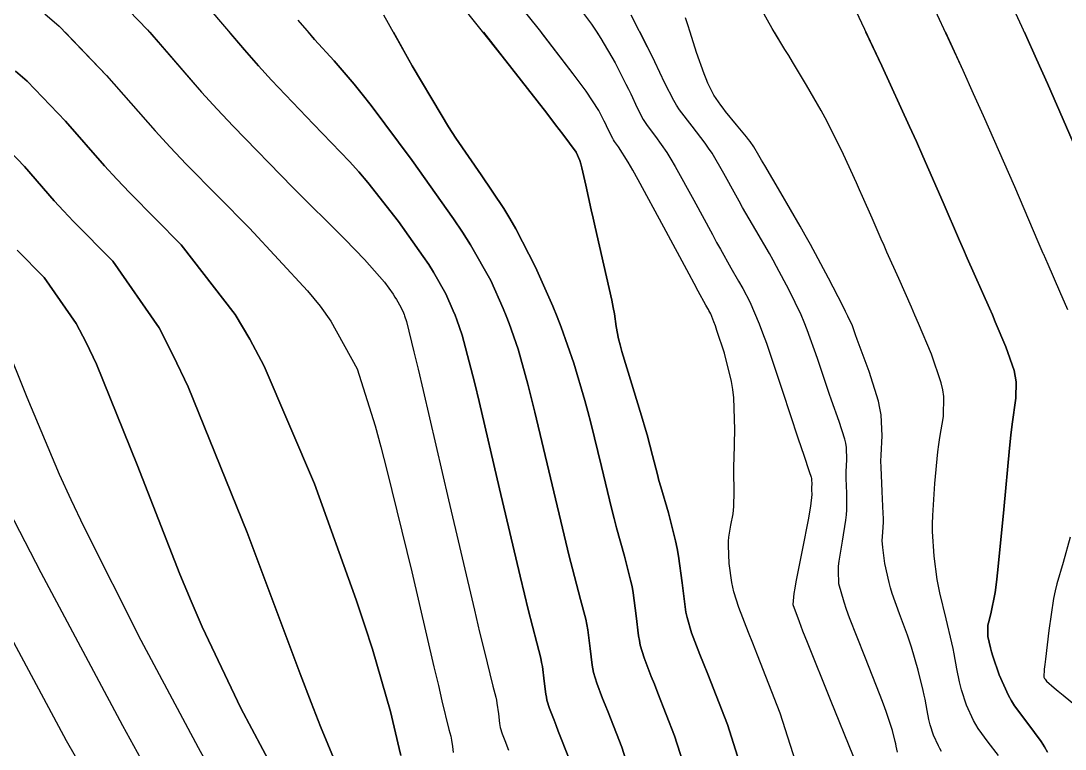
# Model space of a CAD drawing. Header units: metres. Extents: x 837117 to 838477, y 1189012 to 1191015.
# Drawn here: x 838005.33 to 838048.31, y 1189242.1 to 1189272.06 of the extents above; entities that cross this region are included whole.
import ezdxf

# ---------------------------------------------------------------- set-up
doc = ezdxf.new("R2010")
doc.units = ezdxf.units.M
doc.header["$LTSCALE"] = 0.3
doc.layers.add('COTAS 10', color=1, linetype='Continuous')
doc.layers.add('COTAS INT', color=252, linetype='Continuous')

msp = doc.modelspace()

# ---------------------------------------------------------------- linework, layer by layer
at = {"layer": 'COTAS 10'}
for points, elevation in [([(838049.152, 1189265.89), (838047.591, 1189269.478), (838047.142, 1189270.486), (838046.687, 1189271.499), (838044.984, 1189275.21)], 1870), ([(838016.736, 1189272.085), (838017.098, 1189271.664), (838017.419, 1189271.296), (838018.23, 1189270.415), (838019.052, 1189269.463), (838019.378, 1189269.05), (838019.748, 1189268.573), (838021.44, 1189266.31), (838023.136, 1189263.921), (838023.507, 1189263.364), (838023.836, 1189262.852), (838024.669, 1189261.379), (838025.18, 1189260.229), (838025.306, 1189259.921), (838025.424, 1189259.617), (838025.796, 1189258.553), (838026.2, 1189257.113), (838026.339, 1189256.571), (838026.491, 1189255.967), (838027.136, 1189253.267), (838027.764, 1189250.609), (838027.905, 1189250.032), (838028.032, 1189249.523), (838028.37, 1189248.256), (838028.58, 1189247.449), (838028.626, 1189247.23), (838028.666, 1189247.012), (838028.768, 1189246.242), (838028.85, 1189245.561), (838028.878, 1189245.4), (838028.908, 1189245.251), (838029.033, 1189244.813), (838029.278, 1189244.19), (838029.382, 1189243.924), (838029.502, 1189243.618), (838030.069, 1189242.177), (838030.648, 1189240.351)], 1850), ([(838041.41, 1189241.973), (838041.364, 1189242.222), (838041.344, 1189242.314), (838041.321, 1189242.415), (838041.209, 1189242.864), (838040.953, 1189243.643), (838040.839, 1189243.953), (838040.706, 1189244.303), (838040.07, 1189245.909), (838039.445, 1189247.505), (838039.319, 1189247.85), (838039.214, 1189248.153), (838039.004, 1189248.894), (838038.98, 1189249.448), (838038.992, 1189249.633), (838039.011, 1189249.831), (838039.147, 1189250.657), (838039.29, 1189251.516), (838039.313, 1189251.734), (838039.33, 1189251.944), (838039.332, 1189252.633), (838039.306, 1189253.23), (838039.305, 1189253.382), (838039.306, 1189253.528), (838039.333, 1189254.006), (838039.31, 1189254.515), (838039.281, 1189254.681), (838039.241, 1189254.857), (838039.013, 1189255.58), (838038.698, 1189256.459), (838038.603, 1189256.733), (838038.505, 1189257.021), (838038.121, 1189258.169), (838037.696, 1189259.352), (838037.572, 1189259.662), (838037.444, 1189259.963), (838036.957, 1189260.986), (838036.438, 1189261.955), (838036.29, 1189262.222), (838036.141, 1189262.489), (838035.587, 1189263.447), (838035.04, 1189264.386), (838034.896, 1189264.64), (838034.754, 1189264.892), (838034.267, 1189265.781), (838033.782, 1189266.611), (838033.641, 1189266.826), (838033.498, 1189267.034), (838032.957, 1189267.734), (838032.446, 1189268.405), (838032.321, 1189268.596), (838032.203, 1189268.789), (838031.835, 1189269.502), (838031.428, 1189270.374), (838031.286, 1189270.666), (838031.13, 1189270.98), (838030.457, 1189272.298)], 1860), ([(838030.648, 1189240.351), (838030.069, 1189242.177), (838029.502, 1189243.618), (838029.382, 1189243.924), (838029.278, 1189244.19), (838029.033, 1189244.813), (838028.908, 1189245.251), (838028.878, 1189245.4), (838028.85, 1189245.561), (838028.768, 1189246.242), (838028.666, 1189247.012), (838028.626, 1189247.23), (838028.58, 1189247.449), (838028.37, 1189248.256), (838028.032, 1189249.523), (838027.905, 1189250.032), (838027.764, 1189250.609), (838027.136, 1189253.267), (838026.491, 1189255.967), (838026.339, 1189256.571), (838026.2, 1189257.113), (838025.796, 1189258.553), (838025.424, 1189259.617), (838025.306, 1189259.921), (838025.18, 1189260.229), (838024.669, 1189261.379), (838023.836, 1189262.852), (838023.507, 1189263.364), (838023.136, 1189263.921), (838021.44, 1189266.31), (838019.748, 1189268.573), (838019.378, 1189269.05), (838019.052, 1189269.463), (838018.23, 1189270.415), (838017.419, 1189271.296), (838017.164, 1189271.589)], 1850), ([(838041.41, 1189241.973), (838041.364, 1189242.222), (838041.344, 1189242.314), (838041.321, 1189242.415), (838041.209, 1189242.864), (838040.953, 1189243.643), (838040.839, 1189243.953), (838040.706, 1189244.303), (838040.07, 1189245.909), (838039.445, 1189247.505), (838039.319, 1189247.85), (838039.214, 1189248.153), (838039.004, 1189248.894), (838038.98, 1189249.448), (838038.992, 1189249.633), (838039.011, 1189249.831), (838039.147, 1189250.657), (838039.29, 1189251.516), (838039.313, 1189251.734), (838039.33, 1189251.944), (838039.332, 1189252.633), (838039.306, 1189253.23), (838039.305, 1189253.382), (838039.306, 1189253.528), (838039.333, 1189254.006), (838039.31, 1189254.515), (838039.281, 1189254.681), (838039.241, 1189254.857), (838039.013, 1189255.58), (838038.698, 1189256.459), (838038.603, 1189256.733), (838038.505, 1189257.021), (838038.121, 1189258.169), (838037.696, 1189259.352), (838037.572, 1189259.662), (838037.444, 1189259.963), (838036.957, 1189260.986), (838036.438, 1189261.955), (838036.29, 1189262.222), (838036.141, 1189262.489), (838035.587, 1189263.447), (838035.04, 1189264.386), (838034.896, 1189264.64), (838034.754, 1189264.892), (838034.267, 1189265.781), (838033.782, 1189266.611), (838033.641, 1189266.826), (838033.498, 1189267.034), (838032.957, 1189267.734), (838032.446, 1189268.405), (838032.321, 1189268.596), (838032.203, 1189268.789), (838031.835, 1189269.502), (838031.428, 1189270.374), (838031.286, 1189270.666), (838031.13, 1189270.98), (838030.819, 1189271.589)], 1860), ([(838046.646, 1189271.589), (838046.687, 1189271.499), (838047.142, 1189270.486), (838047.591, 1189269.478), (838049.152, 1189265.89)], 1870), ([(838018.5, 1189241.014), (838017.658, 1189243.03), (838017.274, 1189244.021), (838016.824, 1189245.199), (838014.652, 1189251.014), (838012.22, 1189257.008), (838011.606, 1189258.298), (838011.018, 1189259.429), (838009.111, 1189262.179), (838007.495, 1189263.813), (838007.091, 1189264.24), (838006.706, 1189264.655), (838005.474, 1189266.064), (838004.271, 1189267.316)], 1840), ([(838004.271, 1189267.316), (838005.474, 1189266.064), (838006.706, 1189264.655), (838007.091, 1189264.24), (838007.495, 1189263.813), (838009.111, 1189262.179), (838011.018, 1189259.429), (838011.606, 1189258.298), (838012.22, 1189257.008), (838014.652, 1189251.014), (838016.824, 1189245.199), (838017.274, 1189244.021), (838017.658, 1189243.03), (838018.5, 1189241.014)], 1840)]:
    msp.add_lwpolyline(points, dxfattribs=dict(at, elevation=elevation))
at = {"layer": 'COTAS INT'}
for points, elevation in [([(838008.231, 1189274.101), (838010.55, 1189271.688), (838012.767, 1189269.128), (838013.409, 1189268.424), (838014.064, 1189267.723), (838016.528, 1189265.212), (838018.654, 1189263.095), (838019.095, 1189262.643), (838019.472, 1189262.25), (838020.299, 1189261.312), (838020.652, 1189260.815), (838020.729, 1189260.699), (838020.798, 1189260.593), (838020.971, 1189260.287), (838021.077, 1189260.048), (838021.103, 1189259.984), (838021.128, 1189259.92), (838021.205, 1189259.699), (838021.512, 1189258.442), (838021.681, 1189257.726), (838021.887, 1189256.85), (838022.936, 1189252.356), (838023.999, 1189247.814), (838024.214, 1189246.907), (838024.395, 1189246.152), (838024.759, 1189244.694), (838024.878, 1189244.235), (838024.904, 1189244.11), (838024.927, 1189243.987), (838024.985, 1189243.548), (838025.031, 1189243.161), (838025.047, 1189243.07), (838025.064, 1189242.985), (838025.136, 1189242.736), (838025.274, 1189242.382), (838025.334, 1189242.231), (838025.402, 1189242.057)], 1846), ([(838042.337, 1189273.862), (838044.101, 1189270.034), (838044.534, 1189269.077), (838044.944, 1189268.164), (838046.224, 1189265.241), (838047.193, 1189262.98), (838047.402, 1189262.498), (838047.406, 1189262.486), (838047.596, 1189262.048), (838048.083, 1189260.94), (838048.418, 1189260.185)], 1868), ([(838012.242, 1189273.563), (838014.539, 1189270.862), (838015.11, 1189270.217), (838015.653, 1189269.616), (838017.379, 1189267.813), (838018.853, 1189266.279), (838019.236, 1189265.847), (838019.61, 1189265.411), (838020.87, 1189263.811), (838021.894, 1189262.368), (838022.118, 1189262.032), (838022.317, 1189261.722), (838022.82, 1189260.833), (838023.129, 1189260.138), (838023.204, 1189259.952), (838023.276, 1189259.768), (838023.501, 1189259.126), (838023.856, 1189257.778), (838024.01, 1189257.148), (838024.189, 1189256.408), (838025.036, 1189252.812), (838025.882, 1189249.212), (838026.06, 1189248.469), (838026.213, 1189247.838), (838026.564, 1189246.475), (838026.729, 1189245.842), (838026.765, 1189245.67), (838026.797, 1189245.499), (838026.877, 1189244.895), (838026.941, 1189244.361), (838026.962, 1189244.235), (838026.986, 1189244.118), (838027.085, 1189243.775), (838027.276, 1189243.286), (838027.358, 1189243.077), (838027.452, 1189242.837), (838027.896, 1189241.707)], 1848), ([(838037.539, 1189240.579), (838036.586, 1189243.585), (838035.652, 1189245.96), (838035.454, 1189246.464), (838035.282, 1189246.901), (838034.88, 1189247.928), (838034.68, 1189248.566), (838034.636, 1189248.759), (838034.596, 1189248.959), (838034.492, 1189249.736), (838034.457, 1189250.479), (838034.461, 1189250.657), (838034.471, 1189250.822), (838034.554, 1189251.317), (838034.647, 1189251.782), (838034.664, 1189251.928), (838034.676, 1189252.082), (838034.685, 1189252.703), (838034.679, 1189253.502), (838034.681, 1189253.769), (838034.685, 1189254.056), (838034.714, 1189255.256), (838034.674, 1189256.546), (838034.635, 1189256.889), (838034.583, 1189257.225), (838034.294, 1189258.39), (838033.983, 1189259.322), (838033.917, 1189259.512), (838033.86, 1189259.673), (838033.729, 1189260.007), (838033.653, 1189260.147), (838033.632, 1189260.186), (838033.61, 1189260.225), (838033.53, 1189260.364), (838033.214, 1189260.941), (838033.044, 1189261.255), (838032.838, 1189261.637), (838031.797, 1189263.575), (838030.736, 1189265.527), (838030.518, 1189265.918), (838030.333, 1189266.244), (838029.937, 1189266.881), (838029.771, 1189267.1), (838029.73, 1189267.162), (838029.692, 1189267.225), (838029.572, 1189267.457), (838029.44, 1189267.741), (838029.393, 1189267.836), (838029.342, 1189267.938), (838029.123, 1189268.367), (838028.597, 1189269.166), (838028.353, 1189269.501), (838028.066, 1189269.886), (838026.673, 1189271.689), (838025.271, 1189273.459)], 1856), ([(838035.242, 1189240.503), (838034.414, 1189243.116), (838033.602, 1189245.179), (838033.43, 1189245.617), (838033.281, 1189245.998), (838032.931, 1189246.89), (838032.751, 1189247.517), (838032.708, 1189247.73), (838032.669, 1189247.961), (838032.552, 1189248.935), (838032.406, 1189250.038), (838032.348, 1189250.35), (838032.282, 1189250.664), (838031.982, 1189251.819), (838031.67, 1189252.894), (838031.597, 1189253.157), (838031.529, 1189253.405), (838031.335, 1189254.177), (838031.108, 1189255.037), (838031.021, 1189255.341), (838030.923, 1189255.673), (838030.481, 1189257.11), (838030.07, 1189258.46), (838029.993, 1189258.739), (838029.93, 1189258.975), (838029.835, 1189259.483), (838029.762, 1189260.015), (838029.713, 1189260.267), (838029.652, 1189260.564), (838029.33, 1189262.013), (838028.972, 1189263.579), (838028.888, 1189263.949), (838028.811, 1189264.292), (838028.588, 1189265.304), (838028.419, 1189266.019), (838028.375, 1189266.175), (838028.332, 1189266.312), (838028.19, 1189266.658), (838027.642, 1189267.402), (838027.343, 1189267.79), (838026.981, 1189268.258), (838025.142, 1189270.606), (838023.31, 1189272.931)], 1854), ([(838028.37, 1189272.53), (838028.814, 1189271.93), (838029.017, 1189271.632), (838029.207, 1189271.34), (838029.79, 1189270.332), (838030.236, 1189269.459), (838030.339, 1189269.251), (838030.434, 1189269.057), (838030.704, 1189268.48), (838030.947, 1189268.007), (838031.025, 1189267.879), (838031.108, 1189267.753), (838031.447, 1189267.308), (838031.915, 1189266.639), (838032.08, 1189266.372), (838032.259, 1189266.069), (838033.032, 1189264.678), (838033.796, 1189263.265), (838033.97, 1189262.948), (838034.127, 1189262.664), (838034.558, 1189261.906), (838034.876, 1189261.357), (838035.046, 1189261.051), (838035.343, 1189260.497), (838035.725, 1189259.594), (838035.864, 1189259.222), (838036.017, 1189258.797), (838036.687, 1189256.82), (838037.318, 1189254.902), (838037.447, 1189254.514), (838037.556, 1189254.188), (838037.781, 1189253.526), (838037.855, 1189253.291), (838037.868, 1189253.234), (838037.878, 1189253.181), (838037.885, 1189253.015), (838037.876, 1189252.86), (838037.876, 1189252.764), (838037.885, 1189252.57), (838037.832, 1189252.095), (838037.794, 1189251.869), (838037.746, 1189251.601), (838037.488, 1189250.289), (838037.233, 1189248.985), (838037.187, 1189248.721), (838037.151, 1189248.5), (838037.11, 1189248.053), (838037.361, 1189247.351), (838037.51, 1189246.968), (838037.693, 1189246.504), (838038.64, 1189244.148), (838039.585, 1189241.811)], 1858), ([(838045.566, 1189241.835), (838045.149, 1189242.392), (838044.732, 1189242.944), (838044.632, 1189243.107), (838044.538, 1189243.273), (838044.254, 1189243.911), (838044.046, 1189244.545), (838044.001, 1189244.709), (838043.961, 1189244.869), (838043.861, 1189245.405), (838043.753, 1189246.027), (838043.708, 1189246.241), (838043.656, 1189246.472), (838043.412, 1189247.458), (838043.162, 1189248.524), (838043.105, 1189248.806), (838043.054, 1189249.083), (838042.917, 1189250.038), (838042.86, 1189251.057), (838042.86, 1189251.374), (838042.867, 1189251.707), (838042.949, 1189253.035), (838043.08, 1189254.325), (838043.118, 1189254.633), (838043.157, 1189254.92), (838043.304, 1189255.779), (838043.321, 1189256.612), (838043.278, 1189256.882), (838043.214, 1189257.169), (838042.811, 1189258.35), (838042.276, 1189259.613), (838042.13, 1189259.953), (838041.984, 1189260.288), (838041.463, 1189261.463), (838040.98, 1189262.54), (838040.859, 1189262.814), (838040.743, 1189263.078), (838040.367, 1189263.944), (838039.979, 1189264.83), (838039.855, 1189265.107), (838039.724, 1189265.397), (838039.189, 1189266.557), (838038.603, 1189267.756), (838038.439, 1189268.07), (838038.275, 1189268.376), (838037.675, 1189269.418), (838037.09, 1189270.378), (838036.935, 1189270.633), (838036.782, 1189270.883), (838036.255, 1189271.746), (838035.802, 1189272.55)], 1864), ([(838006.318, 1189272.352), (838006.911, 1189271.839), (838008.858, 1189269.814), (838010.853, 1189267.533), (838011.475, 1189266.861), (838012.129, 1189266.17), (838014.743, 1189263.526), (838017.134, 1189260.96), (838017.646, 1189260.319), (838018.093, 1189259.707), (838019.168, 1189257.749), (838019.91, 1189255.394), (838020.147, 1189254.533), (838020.399, 1189253.582), (838021.421, 1189249.39), (838022.333, 1189245.486), (838022.515, 1189244.716), (838022.665, 1189244.081), (838022.953, 1189242.912), (838023.027, 1189242.628), (838023.043, 1189242.55), (838023.057, 1189242.474), (838023.093, 1189242.202), (838023.122, 1189241.962)], 1844), ([(838032.945, 1189240.427), (838032.241, 1189242.646), (838031.552, 1189244.399), (838031.406, 1189244.771), (838031.279, 1189245.094), (838030.982, 1189245.851), (838030.829, 1189246.384), (838030.793, 1189246.565), (838030.76, 1189246.761), (838030.66, 1189247.588), (838030.536, 1189248.525), (838030.487, 1189248.79), (838030.431, 1189249.056), (838030.176, 1189250.038), (838029.851, 1189251.209), (838029.751, 1189251.595), (838029.647, 1189252.007), (838029.235, 1189253.722), (838028.792, 1189255.525), (838028.668, 1189255.993), (838028.544, 1189256.448), (838028.091, 1189257.98), (838027.573, 1189259.465), (838027.407, 1189259.889), (838027.232, 1189260.32), (838026.519, 1189261.925), (838025.702, 1189263.509), (838025.462, 1189263.926), (838025.216, 1189264.335), (838024.273, 1189265.731), (838023.241, 1189267.232), (838022.938, 1189267.706), (838022.627, 1189268.204), (838021.44, 1189270.215), (838020.273, 1189272.294)], 1852), ([(838043.23, 1189242.009), (838043.161, 1189242.12), (838043.097, 1189242.234), (838042.903, 1189242.669), (838042.762, 1189243.102), (838042.731, 1189243.214), (838042.704, 1189243.323), (838042.636, 1189243.689), (838042.551, 1189244.154), (838042.513, 1189244.326), (838042.47, 1189244.515), (838042.26, 1189245.354), (838041.992, 1189246.293), (838041.911, 1189246.546), (838041.827, 1189246.795), (838041.499, 1189247.67), (838041.196, 1189248.507), (838041.128, 1189248.732), (838041.066, 1189248.955), (838040.899, 1189249.735), (838040.81, 1189250.397), (838040.797, 1189250.544), (838040.79, 1189250.676), (838040.806, 1189251.024), (838040.833, 1189251.431), (838040.832, 1189251.6), (838040.827, 1189251.793), (838040.779, 1189252.697), (838040.736, 1189253.696), (838040.734, 1189253.95), (838040.736, 1189254.195), (838040.781, 1189254.996), (838040.743, 1189255.85), (838040.693, 1189256.127), (838040.627, 1189256.422), (838040.246, 1189257.634), (838039.841, 1189258.731), (838039.759, 1189258.953), (838039.691, 1189259.14), (838039.556, 1189259.518), (838039.376, 1189259.908), (838039.279, 1189260.101), (838039.162, 1189260.332), (838038.57, 1189261.476), (838037.83, 1189262.859), (838037.62, 1189263.24), (838037.406, 1189263.62), (838036.615, 1189264.989), (838035.954, 1189266.109), (838035.822, 1189266.333), (838035.712, 1189266.52), (838035.502, 1189266.884), (838035.353, 1189267.095), (838035.282, 1189267.186), (838035.197, 1189267.291), (838034.784, 1189267.787), (838034.339, 1189268.332), (838034.235, 1189268.468), (838034.139, 1189268.597), (838033.86, 1189269.009), (838033.614, 1189269.502), (838033.538, 1189269.682), (838033.459, 1189269.881), (838033.146, 1189270.76), (838032.796, 1189271.851), (838032.692, 1189272.186)], 1862), ([(838039.693, 1189272.473), (838040.763, 1189270.21), (838041.912, 1189267.715), (838042.195, 1189267.092), (838042.462, 1189266.497), (838043.296, 1189264.593), (838043.968, 1189263.029), (838044.132, 1189262.65), (838044.288, 1189262.294), (838045.201, 1189260.237), (838045.321, 1189259.962), (838045.441, 1189259.682), (838045.88, 1189258.645), (838046.212, 1189257.675), (838046.264, 1189257.439), (838046.299, 1189257.217), (838046.286, 1189256.533), (838046.133, 1189255.47), (838046.081, 1189255.01), (838046.025, 1189254.477), (838045.788, 1189251.953), (838045.546, 1189249.473), (838045.487, 1189248.969), (838045.432, 1189248.543), (838045.263, 1189247.664), (838045.155, 1189247.3), (838045.139, 1189247.199), (838045.128, 1189247.098), (838045.137, 1189246.735), (838045.237, 1189246.271), (838045.284, 1189246.108), (838045.338, 1189245.928), (838045.604, 1189245.153), (838045.979, 1189244.313), (838046.102, 1189244.093), (838046.234, 1189243.879), (838046.783, 1189243.151), (838047.332, 1189242.417), (838047.465, 1189242.199), (838047.588, 1189241.975)], 1866), ([(838007.152, 1189271.589), (838008.858, 1189269.814), (838010.853, 1189267.533), (838011.475, 1189266.861), (838012.129, 1189266.17), (838014.743, 1189263.526), (838017.134, 1189260.96), (838017.646, 1189260.319), (838018.093, 1189259.707), (838019.168, 1189257.749), (838019.91, 1189255.394), (838020.147, 1189254.533), (838020.399, 1189253.582), (838021.421, 1189249.39), (838022.333, 1189245.486), (838022.515, 1189244.716), (838022.665, 1189244.081), (838022.953, 1189242.912), (838023.027, 1189242.628), (838023.043, 1189242.55), (838023.057, 1189242.474), (838023.093, 1189242.202), (838023.122, 1189241.962)], 1844), ([(838010.636, 1189271.589), (838012.767, 1189269.128), (838013.409, 1189268.424), (838014.064, 1189267.723), (838016.528, 1189265.212), (838018.654, 1189263.095), (838019.095, 1189262.643), (838019.472, 1189262.25), (838020.299, 1189261.312), (838020.652, 1189260.815), (838020.729, 1189260.699), (838020.798, 1189260.593), (838020.971, 1189260.287), (838021.077, 1189260.048), (838021.103, 1189259.984), (838021.128, 1189259.92), (838021.205, 1189259.699), (838021.512, 1189258.442), (838021.681, 1189257.726), (838021.887, 1189256.85), (838022.936, 1189252.356), (838023.999, 1189247.814), (838024.214, 1189246.907), (838024.395, 1189246.152), (838024.759, 1189244.694), (838024.878, 1189244.235), (838024.904, 1189244.11), (838024.927, 1189243.987), (838024.985, 1189243.548), (838025.031, 1189243.161), (838025.047, 1189243.07), (838025.064, 1189242.985), (838025.136, 1189242.736), (838025.274, 1189242.382), (838025.334, 1189242.231), (838025.402, 1189242.057)], 1846), ([(838027.896, 1189241.707), (838027.452, 1189242.837), (838027.358, 1189243.077), (838027.276, 1189243.286), (838027.085, 1189243.775), (838026.986, 1189244.118), (838026.962, 1189244.235), (838026.941, 1189244.361), (838026.877, 1189244.895), (838026.797, 1189245.499), (838026.765, 1189245.67), (838026.729, 1189245.842), (838026.564, 1189246.475), (838026.213, 1189247.838), (838026.06, 1189248.469), (838025.882, 1189249.212), (838025.036, 1189252.812), (838024.189, 1189256.408), (838024.01, 1189257.148), (838023.856, 1189257.778), (838023.501, 1189259.126), (838023.276, 1189259.768), (838023.204, 1189259.952), (838023.129, 1189260.138), (838022.82, 1189260.833), (838022.317, 1189261.722), (838022.118, 1189262.032), (838021.894, 1189262.368), (838020.87, 1189263.811), (838019.61, 1189265.411), (838019.236, 1189265.847), (838018.853, 1189266.279), (838017.379, 1189267.813), (838015.653, 1189269.616), (838015.11, 1189270.217), (838014.539, 1189270.862), (838013.921, 1189271.589)], 1848), ([(838020.669, 1189271.589), (838021.44, 1189270.215), (838022.627, 1189268.204), (838022.938, 1189267.706), (838023.241, 1189267.232), (838024.273, 1189265.731), (838025.216, 1189264.335), (838025.462, 1189263.926), (838025.702, 1189263.509), (838026.519, 1189261.925), (838027.232, 1189260.32), (838027.407, 1189259.889), (838027.573, 1189259.465), (838028.091, 1189257.98), (838028.544, 1189256.448), (838028.668, 1189255.993), (838028.792, 1189255.525), (838029.235, 1189253.722), (838029.647, 1189252.007), (838029.751, 1189251.595), (838029.851, 1189251.209), (838030.176, 1189250.038), (838030.431, 1189249.056), (838030.487, 1189248.79), (838030.536, 1189248.525), (838030.66, 1189247.588), (838030.76, 1189246.761), (838030.793, 1189246.565), (838030.829, 1189246.384), (838030.982, 1189245.851), (838031.279, 1189245.094), (838031.406, 1189244.771), (838031.552, 1189244.399), (838032.241, 1189242.646), (838032.945, 1189240.427)], 1852), ([(838024.368, 1189271.589), (838025.142, 1189270.606), (838026.981, 1189268.258), (838027.343, 1189267.79), (838027.642, 1189267.402), (838028.19, 1189266.658), (838028.332, 1189266.312), (838028.375, 1189266.175), (838028.419, 1189266.019), (838028.588, 1189265.304), (838028.811, 1189264.292), (838028.888, 1189263.949), (838028.972, 1189263.579), (838029.33, 1189262.013), (838029.652, 1189260.564), (838029.713, 1189260.267), (838029.762, 1189260.015), (838029.835, 1189259.483), (838029.93, 1189258.975), (838029.993, 1189258.739), (838030.07, 1189258.46), (838030.481, 1189257.11), (838030.923, 1189255.673), (838031.021, 1189255.341), (838031.108, 1189255.037), (838031.335, 1189254.177), (838031.529, 1189253.405), (838031.597, 1189253.157), (838031.67, 1189252.894), (838031.982, 1189251.819), (838032.282, 1189250.664), (838032.348, 1189250.35), (838032.406, 1189250.038), (838032.552, 1189248.935), (838032.669, 1189247.961), (838032.708, 1189247.73), (838032.751, 1189247.517), (838032.931, 1189246.89), (838033.281, 1189245.998), (838033.43, 1189245.617), (838033.602, 1189245.179), (838034.414, 1189243.116), (838035.242, 1189240.503)], 1854), ([(838037.539, 1189240.579), (838036.586, 1189243.585), (838035.652, 1189245.96), (838035.454, 1189246.464), (838035.282, 1189246.901), (838034.88, 1189247.928), (838034.68, 1189248.566), (838034.636, 1189248.759), (838034.596, 1189248.959), (838034.492, 1189249.736), (838034.457, 1189250.479), (838034.461, 1189250.657), (838034.471, 1189250.822), (838034.554, 1189251.317), (838034.647, 1189251.782), (838034.664, 1189251.928), (838034.676, 1189252.082), (838034.685, 1189252.703), (838034.679, 1189253.502), (838034.681, 1189253.769), (838034.685, 1189254.056), (838034.714, 1189255.256), (838034.674, 1189256.546), (838034.635, 1189256.889), (838034.583, 1189257.225), (838034.294, 1189258.39), (838033.983, 1189259.322), (838033.917, 1189259.512), (838033.86, 1189259.673), (838033.729, 1189260.007), (838033.653, 1189260.147), (838033.632, 1189260.186), (838033.61, 1189260.225), (838033.53, 1189260.364), (838033.214, 1189260.941), (838033.044, 1189261.255), (838032.838, 1189261.637), (838031.797, 1189263.575), (838030.736, 1189265.527), (838030.518, 1189265.918), (838030.333, 1189266.244), (838029.937, 1189266.881), (838029.771, 1189267.1), (838029.73, 1189267.162), (838029.692, 1189267.225), (838029.572, 1189267.457), (838029.44, 1189267.741), (838029.393, 1189267.836), (838029.342, 1189267.938), (838029.123, 1189268.367), (838028.597, 1189269.166), (838028.353, 1189269.501), (838028.066, 1189269.886), (838026.751, 1189271.589)], 1856), ([(838029.045, 1189271.589), (838029.207, 1189271.34), (838029.79, 1189270.332), (838030.236, 1189269.459), (838030.339, 1189269.251), (838030.434, 1189269.057), (838030.704, 1189268.48), (838030.947, 1189268.007), (838031.025, 1189267.879), (838031.108, 1189267.753), (838031.447, 1189267.308), (838031.915, 1189266.639), (838032.08, 1189266.372), (838032.259, 1189266.069), (838033.032, 1189264.678), (838033.796, 1189263.265), (838033.97, 1189262.948), (838034.127, 1189262.664), (838034.558, 1189261.906), (838034.876, 1189261.357), (838035.046, 1189261.051), (838035.343, 1189260.497), (838035.725, 1189259.594), (838035.864, 1189259.222), (838036.017, 1189258.797), (838036.687, 1189256.82), (838037.318, 1189254.902), (838037.447, 1189254.514), (838037.556, 1189254.188), (838037.781, 1189253.526), (838037.855, 1189253.291), (838037.868, 1189253.234), (838037.878, 1189253.181), (838037.885, 1189253.015), (838037.876, 1189252.86), (838037.876, 1189252.764), (838037.885, 1189252.57), (838037.832, 1189252.095), (838037.794, 1189251.869), (838037.746, 1189251.601), (838037.488, 1189250.289), (838037.233, 1189248.985), (838037.187, 1189248.721), (838037.151, 1189248.5), (838037.11, 1189248.053), (838037.361, 1189247.351), (838037.51, 1189246.968), (838037.693, 1189246.504), (838038.64, 1189244.148), (838039.585, 1189241.811)], 1858), ([(838043.23, 1189242.009), (838043.161, 1189242.12), (838043.097, 1189242.234), (838042.903, 1189242.669), (838042.762, 1189243.102), (838042.731, 1189243.214), (838042.704, 1189243.323), (838042.636, 1189243.689), (838042.551, 1189244.154), (838042.513, 1189244.326), (838042.47, 1189244.515), (838042.26, 1189245.354), (838041.992, 1189246.293), (838041.911, 1189246.546), (838041.827, 1189246.795), (838041.499, 1189247.67), (838041.196, 1189248.507), (838041.128, 1189248.732), (838041.066, 1189248.955), (838040.899, 1189249.735), (838040.81, 1189250.397), (838040.797, 1189250.544), (838040.79, 1189250.676), (838040.806, 1189251.024), (838040.833, 1189251.431), (838040.832, 1189251.6), (838040.827, 1189251.793), (838040.779, 1189252.697), (838040.736, 1189253.696), (838040.734, 1189253.95), (838040.736, 1189254.195), (838040.781, 1189254.996), (838040.743, 1189255.85), (838040.693, 1189256.127), (838040.627, 1189256.422), (838040.246, 1189257.634), (838039.841, 1189258.731), (838039.759, 1189258.953), (838039.691, 1189259.14), (838039.556, 1189259.518), (838039.376, 1189259.908), (838039.279, 1189260.101), (838039.162, 1189260.332), (838038.57, 1189261.476), (838037.83, 1189262.859), (838037.62, 1189263.24), (838037.406, 1189263.62), (838036.615, 1189264.989), (838035.954, 1189266.109), (838035.822, 1189266.333), (838035.712, 1189266.52), (838035.502, 1189266.884), (838035.353, 1189267.095), (838035.282, 1189267.186), (838035.197, 1189267.291), (838034.784, 1189267.787), (838034.339, 1189268.332), (838034.235, 1189268.468), (838034.139, 1189268.597), (838033.86, 1189269.009), (838033.614, 1189269.502), (838033.538, 1189269.682), (838033.459, 1189269.881), (838033.146, 1189270.76), (838032.88, 1189271.589)], 1862), ([(838045.566, 1189241.835), (838045.149, 1189242.392), (838044.732, 1189242.944), (838044.632, 1189243.107), (838044.538, 1189243.273), (838044.254, 1189243.911), (838044.046, 1189244.545), (838044.001, 1189244.709), (838043.961, 1189244.869), (838043.861, 1189245.405), (838043.753, 1189246.027), (838043.708, 1189246.241), (838043.656, 1189246.472), (838043.412, 1189247.458), (838043.162, 1189248.524), (838043.105, 1189248.806), (838043.054, 1189249.083), (838042.917, 1189250.038), (838042.86, 1189251.057), (838042.86, 1189251.374), (838042.867, 1189251.707), (838042.949, 1189253.035), (838043.08, 1189254.325), (838043.118, 1189254.633), (838043.157, 1189254.92), (838043.304, 1189255.779), (838043.321, 1189256.612), (838043.278, 1189256.882), (838043.214, 1189257.169), (838042.811, 1189258.35), (838042.276, 1189259.613), (838042.13, 1189259.953), (838041.984, 1189260.288), (838041.463, 1189261.463), (838040.98, 1189262.54), (838040.859, 1189262.814), (838040.743, 1189263.078), (838040.367, 1189263.944), (838039.979, 1189264.83), (838039.855, 1189265.107), (838039.724, 1189265.397), (838039.189, 1189266.557), (838038.603, 1189267.756), (838038.439, 1189268.07), (838038.275, 1189268.376), (838037.675, 1189269.418), (838037.09, 1189270.378), (838036.935, 1189270.633), (838036.782, 1189270.883), (838036.351, 1189271.589)], 1864), ([(838047.588, 1189241.975), (838047.465, 1189242.199), (838047.332, 1189242.417), (838046.783, 1189243.151), (838046.234, 1189243.879), (838046.102, 1189244.093), (838045.979, 1189244.313), (838045.604, 1189245.153), (838045.338, 1189245.928), (838045.284, 1189246.108), (838045.237, 1189246.271), (838045.137, 1189246.735), (838045.128, 1189247.098), (838045.139, 1189247.199), (838045.155, 1189247.3), (838045.263, 1189247.664), (838045.432, 1189248.543), (838045.487, 1189248.969), (838045.546, 1189249.473), (838045.788, 1189251.953), (838046.025, 1189254.477), (838046.081, 1189255.01), (838046.133, 1189255.47), (838046.286, 1189256.533), (838046.299, 1189257.217), (838046.264, 1189257.439), (838046.212, 1189257.675), (838045.88, 1189258.645), (838045.441, 1189259.682), (838045.321, 1189259.962), (838045.201, 1189260.237), (838044.288, 1189262.294), (838044.132, 1189262.65), (838043.968, 1189263.029), (838043.296, 1189264.593), (838042.462, 1189266.497), (838042.195, 1189267.092), (838041.912, 1189267.715), (838040.763, 1189270.21), (838040.111, 1189271.589)], 1866), ([(838043.385, 1189271.589), (838044.101, 1189270.034), (838044.534, 1189269.077), (838044.944, 1189268.164), (838046.224, 1189265.241), (838047.193, 1189262.98), (838047.402, 1189262.498), (838047.406, 1189262.486), (838047.596, 1189262.048), (838048.083, 1189260.94), (838048.418, 1189260.185)], 1868), ([(838020.977, 1189241.832), (838020.906, 1189242.131), (838020.552, 1189243.647), (838019.808, 1189246.213), (838019.492, 1189247.174), (838019.128, 1189248.243), (838017.417, 1189253.009), (838015.344, 1189257.85), (838014.753, 1189258.965), (838014.154, 1189259.984), (838011.927, 1189262.852), (838009.812, 1189264.991), (838009.283, 1189265.55), (838008.779, 1189266.094), (838007.166, 1189267.939), (838005.591, 1189269.578), (838005.111, 1189269.992)], 1842), ([(838005.111, 1189269.992), (838005.591, 1189269.578), (838007.166, 1189267.939), (838008.779, 1189266.094), (838009.283, 1189265.55), (838009.812, 1189264.991), (838011.927, 1189262.852), (838014.154, 1189259.984), (838014.753, 1189258.965), (838015.344, 1189257.85), (838017.417, 1189253.009), (838019.128, 1189248.243), (838019.492, 1189247.174), (838019.808, 1189246.213), (838020.552, 1189243.647), (838020.906, 1189242.131), (838020.977, 1189241.832)], 1842), ([(838015.75, 1189241.24), (838014.391, 1189243.792), (838012.796, 1189247.132), (838012.337, 1189248.187), (838011.87, 1189249.3), (838010.123, 1189253.792), (838008.442, 1189257.933), (838008.018, 1189258.824), (838007.612, 1189259.605), (838006.294, 1189261.505), (838005.178, 1189262.634)], 1838), ([(838005.178, 1189262.634), (838006.294, 1189261.505), (838007.612, 1189259.605), (838008.018, 1189258.824), (838008.442, 1189257.933), (838010.123, 1189253.792), (838011.87, 1189249.3), (838012.337, 1189248.187), (838012.796, 1189247.132), (838014.391, 1189243.792), (838015.75, 1189241.24)], 1838), ([(838013.173, 1189241.181), (838012.636, 1189242.149), (838010.281, 1189246.569), (838007.933, 1189251.233), (838007.399, 1189252.354), (838006.916, 1189253.401), (838005.593, 1189256.569), (838004.665, 1189258.858)], 1836), ([(838024.496, 1189221.589), (838024.168, 1189222.176), (838023.89, 1189222.719), (838023.575, 1189223.346), (838022.137, 1189226.308), (838020.508, 1189229.553), (838020.073, 1189230.359), (838019.645, 1189231.124), (838018.155, 1189233.55), (838016.793, 1189235.571), (838016.446, 1189236.081), (838016.11, 1189236.57), (838015.006, 1189238.155), (838013.66, 1189240.324), (838013.173, 1189241.181), (838012.636, 1189242.149), (838010.281, 1189246.569), (838007.933, 1189251.233), (838007.399, 1189252.354), (838006.916, 1189253.401), (838005.593, 1189256.569), (838004.665, 1189258.858)], 1836), ([(838010.286, 1189241.681), (838009.522, 1189243.058), (838006.172, 1189249.347), (838003.07, 1189255.334)], 1834), ([(838022.561, 1189221.589), (838022.485, 1189221.737), (838022.284, 1189222.138), (838021.366, 1189224.031), (838020.103, 1189226.436), (838019.685, 1189227.16), (838019.238, 1189227.909), (838017.375, 1189230.822), (838015.437, 1189233.699), (838014.943, 1189234.425), (838014.466, 1189235.12), (838012.895, 1189237.375), (838010.979, 1189240.462), (838010.286, 1189241.681), (838009.522, 1189243.058), (838006.172, 1189249.347), (838003.07, 1189255.334)], 1834), ([(838048.515, 1189250.824), (838048.24, 1189249.778), (838047.971, 1189248.906), (838047.904, 1189248.614), (838047.841, 1189248.3), (838047.642, 1189246.986), (838047.503, 1189245.805), (838047.478, 1189245.576), (838047.458, 1189245.389), (838047.437, 1189245.066), (838047.466, 1189245.012), (838047.477, 1189244.994), (838047.491, 1189244.975), (838047.554, 1189244.898), (838047.861, 1189244.629), (838048.028, 1189244.489), (838048.232, 1189244.321), (838049.264, 1189243.477)], 1868), ([(838048.515, 1189250.824), (838048.24, 1189249.778), (838047.971, 1189248.906), (838047.904, 1189248.614), (838047.841, 1189248.3), (838047.642, 1189246.986), (838047.503, 1189245.805), (838047.478, 1189245.576), (838047.458, 1189245.389), (838047.437, 1189245.066), (838047.466, 1189245.012), (838047.477, 1189244.994), (838047.491, 1189244.975), (838047.554, 1189244.898), (838047.861, 1189244.629), (838048.028, 1189244.489), (838048.232, 1189244.321), (838049.264, 1189243.477)], 1868), ([(838004.188, 1189248.043), (838007.194, 1189242.455), (838007.93, 1189241.16)], 1832), ([(838004.188, 1189248.043), (838007.194, 1189242.455), (838007.93, 1189241.16), (838008.625, 1189239.973), (838010.783, 1189236.595), (838012.821, 1189233.669), (838013.44, 1189232.768), (838014.082, 1189231.826), (838016.595, 1189228.095), (838018.831, 1189224.694), (838019.297, 1189223.962), (838019.698, 1189223.319), (838020.594, 1189221.753), (838020.674, 1189221.589)], 1832)]:
    msp.add_lwpolyline(points, dxfattribs=dict(at, elevation=elevation))

doc.saveas('drawing.dxf')
